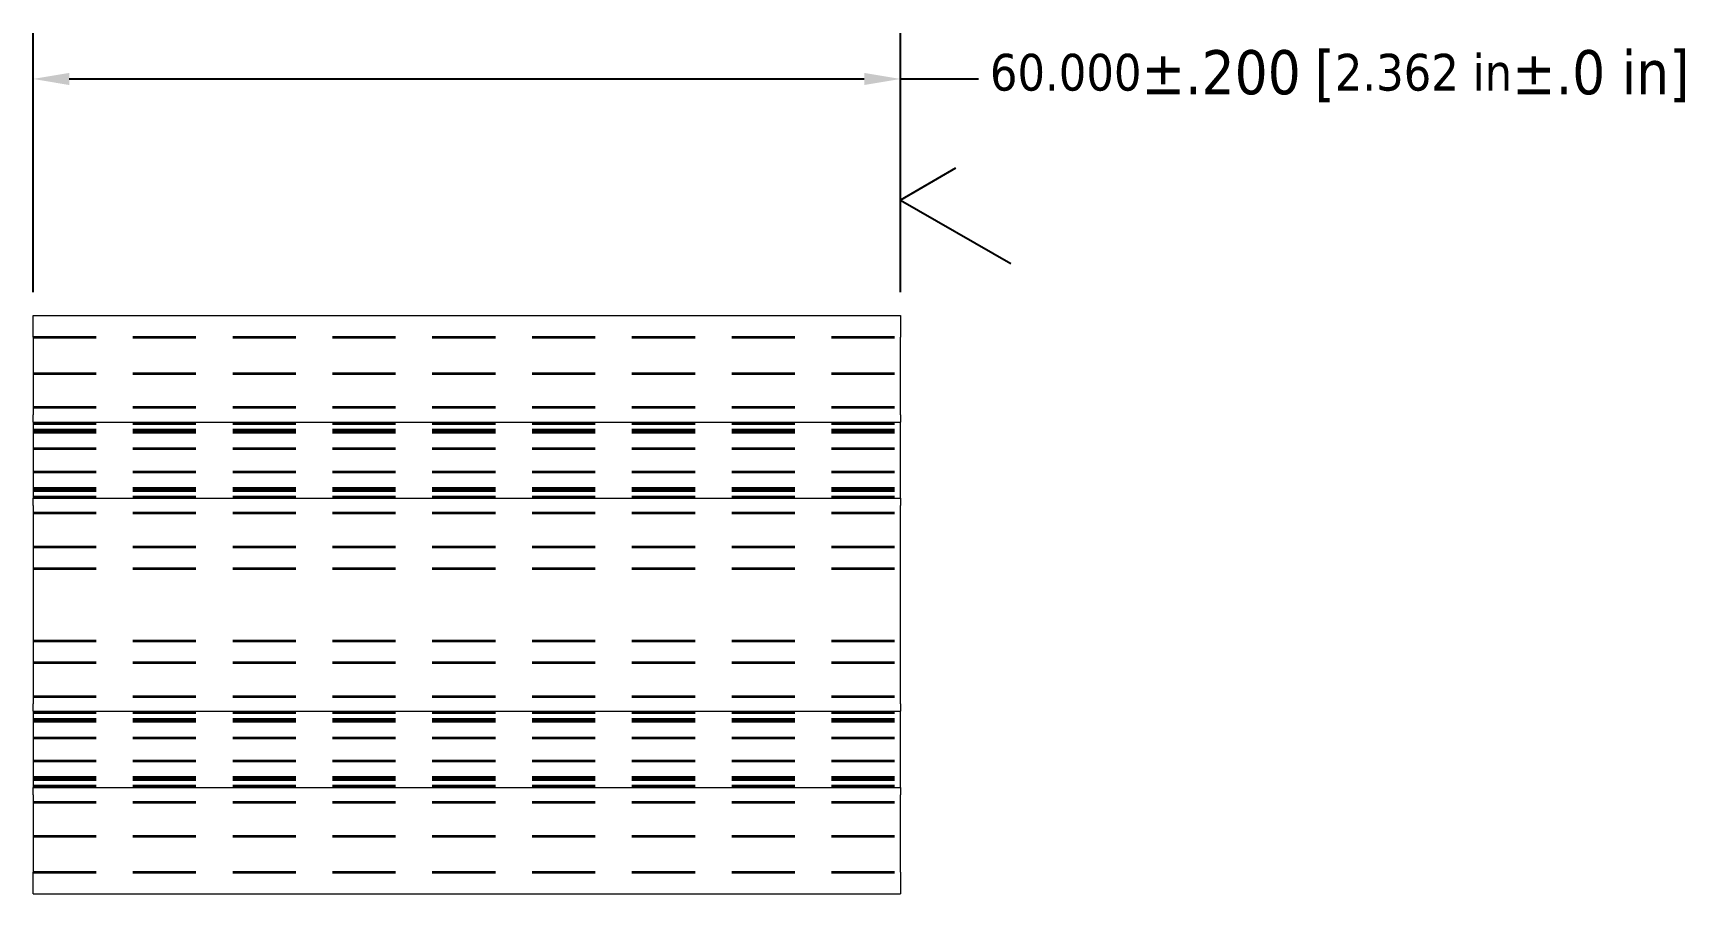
# Model space of a CAD drawing. Header units: inches. Extents: x 0.5 to 16.9, y 0.2 to 10.8.
# Drawn here: x 6.899 to 11.398, y 4.603 to 6.947 of the extents above; entities that cross this region are included whole.
import ezdxf

# ---------------------------------------------------------------- set-up
doc = ezdxf.new("R2010")
doc.units = ezdxf.units.IN
doc.header["$MEASUREMENT"] = 0
doc.linetypes.add('DASHED', pattern=[0.2067, 0.1654, -0.0413])
for name, color, linetype, lineweight in [('Dimension (ANSI)', 7, 'Continuous', 25), ('Symbol (ANSI)', 7, 'Continuous', 25), ('Visible (ANSI)', 7, 'Continuous', 18)]:
    doc.layers.add(name, color=color, linetype=linetype, lineweight=lineweight)
doc.layers.add('Hidden (ANSI)', color=9, linetype='DASHED', lineweight=35, true_color=0x808080)
doc.styles.add('Note Text (ANSI)', font='tahoma.ttf')
doc.dimstyles.new('Default - mm [in] (ANSI)', dxfattribs={"dimtxt": 0.1, "dimasz": 0.098425, "dimexe": 0.125, "dimexo": 0.063, "dimgap": 0.031496, "dimtad": 0, "dimtoh": 1, "dimlfac": 25.4, "dimrnd": 1e-08, "dimzin": 4, "dimdsep": 46, "dimtxsty": 'Note Text (ANSI)', "dimcen": 0.09, "dimdle": 0.393701, "dimclrd": 256, "dimclre": 256, "dimclrt": 256, "dimadec": 1, "dimazin": 1, "dimtfac": 1.2, "dimtofl": 0, "dimtmove": 0, "dimatfit": 3, "dimfxl": 0, "dimtolj": 1, "dimtzin": 4, "dimlwd": -1, "dimlwe": -1, "dimarcsym": 0})

# ---------------------------------------------------------------- blocks, each defined once
blk = doc.blocks.new('*D17')
at = {"layer": 'Defpoints', "color": 0, "transparency": 16777216}
for p in [(6.8987, 6.8216), (6.8987, 6.1779), (9.2609, 6.1779)]:
    blk.add_point(p, dxfattribs=at)
at = {"layer": 'Dimension (ANSI)', "transparency": 16777216}
for p, q in [((6.8987, 6.2409), (6.8987, 6.9466)), ((9.2609, 6.2409), (9.2609, 6.9466)), ((6.9971, 6.8216), (9.1625, 6.8216)), ((9.2609, 6.8216), (9.4732, 6.8216))]:
    blk.add_line(p, q, dxfattribs=at)
for points in [[(6.9971, 6.838), (6.9971, 6.8051), (6.8987, 6.8216)], [(9.1625, 6.838), (9.1625, 6.8051), (9.2609, 6.8216)]]:
    blk.add_solid(points, dxfattribs=at)
at = {"layer": 'Dimension (ANSI)', "transparency": 16777216, "insert": (9.5047, 6.9), "char_height": 0.1, "attachment_point": 1, "style": 'Note Text (ANSI)'}
blk.add_mtext('\\A1;60.000{\\H0.12;±.200} {\\o\\l\\H0.12;[}2.362 in{\\H0.12;±.0 in}{\\o\\l\\H0.12;]}', dxfattribs=at)
blk = doc.blocks.new('Surface Texture Identifier2')
at = {"layer": 'Symbol (ANSI)'}
for p, q in [((9.4113, 6.5786), (9.2613, 6.492)), ((9.2613, 6.492), (9.5613, 6.3188))]:
    blk.add_line(p, q, dxfattribs=at)

msp = doc.modelspace()

# ---------------------------------------------------------------- linework, layer by layer
at = {"layer": 'Hidden (ANSI)', "ltscale": 1.038925}
for p, q in [((6.898687, 6.118798), (9.260891, 6.118798)), ((6.898687, 6.020176), (9.260891, 6.020176)), ((6.898687, 5.92805), (9.260891, 5.92805)), ((6.898687, 5.883956), (9.260891, 5.883956)), ((6.898687, 5.866652), (9.260891, 5.866652)), ((6.898687, 5.860338), (9.260891, 5.860338)), ((6.898687, 5.815805), (9.260891, 5.815805)), ((6.898687, 5.752499), (9.260891, 5.752499)), ((6.898687, 5.707966), (9.260891, 5.707966)), ((6.898687, 5.701652), (9.260891, 5.701652)), ((6.898687, 5.684348), (9.260891, 5.684348)), ((6.898687, 5.640254), (9.260891, 5.640254)), ((6.898687, 5.548128), (9.260891, 5.548128)), ((6.898687, 5.489073), (9.260891, 5.489073)), ((6.898687, 5.291829), (9.260891, 5.291829)), ((6.898687, 5.232774), (9.260891, 5.232774)), ((6.898687, 5.140648), (9.260891, 5.140648)), ((6.898687, 5.096554), (9.260891, 5.096554)), ((6.898687, 5.079251), (9.260891, 5.079251)), ((6.898687, 5.072937), (9.260891, 5.072937)), ((6.898687, 5.028403), (9.260891, 5.028403)), ((6.898687, 4.965098), (9.260891, 4.965098)), ((6.898687, 4.920564), (9.260891, 4.920564)), ((6.898687, 4.914251), (9.260891, 4.914251)), ((6.898687, 4.896947), (9.260891, 4.896947)), ((6.898687, 4.852853), (9.260891, 4.852853)), ((6.898687, 4.760727), (9.260891, 4.760727)), ((6.898687, 4.662105), (9.260891, 4.662105))]:
    msp.add_line(p, q, dxfattribs=at)
at = {"layer": 'Visible (ANSI)'}
for p, q in [((6.898687, 6.118798), (6.898687, 6.177853)), ((6.898687, 6.177853), (9.260891, 6.177853)), ((9.260891, 6.177853), (9.260891, 6.118798)), ((6.898687, 6.118798), (6.898687, 5.907695)), ((9.260891, 5.907695), (9.260891, 6.118798)), ((6.898687, 5.887695), (6.898687, 5.907695)), ((9.260891, 5.907695), (9.260891, 5.887695)), ((6.898687, 5.887695), (6.898687, 5.878007)), ((6.898687, 5.887695), (9.260891, 5.887695)), ((6.898687, 5.878007), (6.898687, 5.690297)), ((9.260891, 5.878007), (9.260891, 5.887695)), ((9.260891, 5.690297), (9.260891, 5.878007)), ((6.898687, 5.690297), (6.898687, 5.680609)), ((6.898687, 5.660609), (6.898687, 5.680609)), ((6.898687, 5.680609), (9.260891, 5.680609)), ((9.260891, 5.680609), (9.260891, 5.690297)), ((9.260891, 5.680609), (9.260891, 5.660609)), ((6.898687, 5.660609), (6.898687, 5.120294)), ((9.260891, 5.120294), (9.260891, 5.660609)), ((6.898687, 5.100294), (6.898687, 5.120294)), ((6.898687, 5.100294), (6.898687, 5.090606)), ((6.898687, 5.100294), (9.260891, 5.100294)), ((6.898687, 5.090606), (6.898687, 4.902895)), ((9.260891, 5.120294), (9.260891, 5.100294)), ((9.260891, 5.090606), (9.260891, 5.100294)), ((9.260891, 4.902895), (9.260891, 5.090606)), ((6.898687, 4.902895), (6.898687, 4.893207)), ((6.898687, 4.873207), (6.898687, 4.893207)), ((6.898687, 4.893207), (9.260891, 4.893207)), ((6.898687, 4.873207), (6.898687, 4.662105)), ((9.260891, 4.893207), (9.260891, 4.902895)), ((9.260891, 4.893207), (9.260891, 4.873207)), ((9.260891, 4.662105), (9.260891, 4.873207)), ((6.898687, 4.60305), (6.898687, 4.662105)), ((9.260891, 4.662105), (9.260891, 4.60305)), ((6.898687, 4.60305), (9.260891, 4.60305))]:
    msp.add_line(p, q, dxfattribs=at)

# ---------------------------------------------------------------- block references
at = {"layer": 'Symbol (ANSI)'}
msp.add_blockref('Surface Texture Identifier2', (0, 0), dxfattribs=at)

# ---------------------------------------------------------------- dimensions: what is measured, and where the dimension line sits
at = {"layer": 'Dimension (ANSI)'}
dim = msp.add_linear_dim(base=(6.898687, 6.821554), p1=(9.260891, 6.177853), p2=(6.898687, 6.177853), angle=180, dimstyle='Default - mm [in] (ANSI)', override={"dimgap": 0.031496, "dimtoh": 0, "dimdec": 3, "dimlfac": 25.4, "dimtol": 1, "dimlim": 0, "dimtp": 0.2, "dimtm": 0.2, "dimtdec": 3, "dimatfit": 2}, dxfattribs=at)
dim.commit()
dim.dimension.update_dxf_attribs({"geometry": '*D17', "text_midpoint": (10.475783, 6.821554), "dimtype": 160})

doc.saveas('drawing.dxf')
